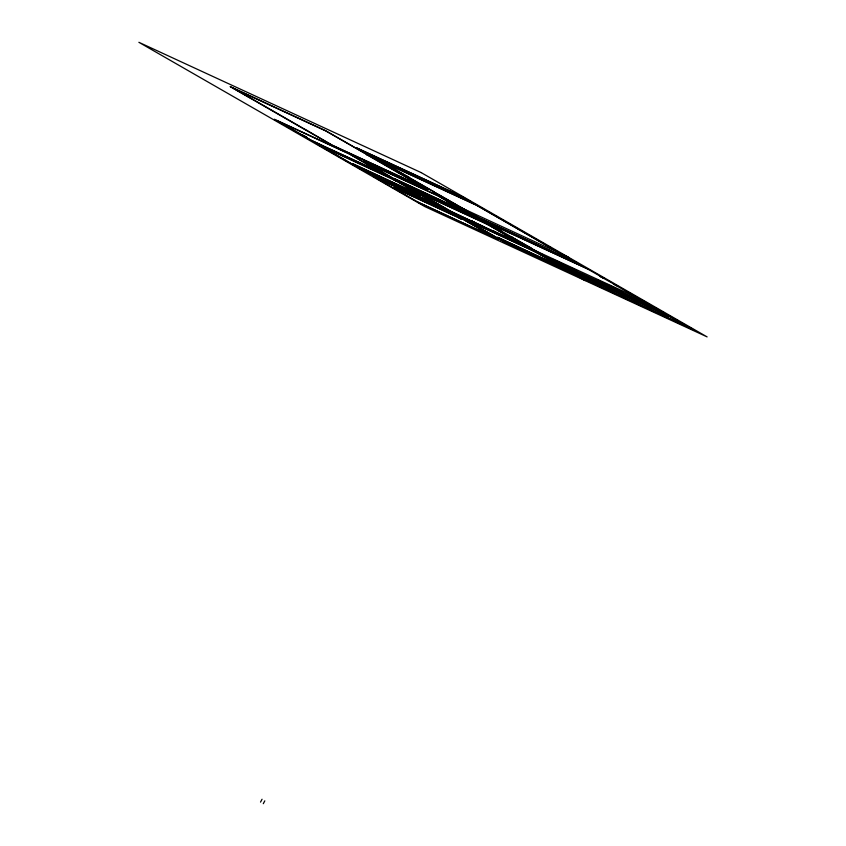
<?xml version="1.0" encoding="UTF-8"?>
<svg xmlns="http://www.w3.org/2000/svg" width="846" height="846" viewBox="0 0 846 846"><rect width="100%" height="100%" fill="white"/><g stroke="black" fill="none" stroke-linecap="round" stroke-linejoin="round"><path stroke-width="1.27" d="M260.515 802.114L262.049 799.248M263.286 803.7L264.819 800.845M391.423 178.252L441.379 206.625L374.757 176.01M316.118 143.492L391.444 178.284M385.797 174.836L322.294 145.649M433.057 191.46L434.188 191.957L376.174 158.773L475.949 204.838L550.27 247.508M414.519 190.54L488.692 224.761L526.053 246.186M402.855 189.758L451.204 212.409L498.019 239.323L417.617 202.025M451.098 206.826L404.864 185.137L363.135 161.131L437.276 195.352L479.65 219.653L470.133 215.318L472.015 216.449M471.994 216.47L449.237 205.673L451.13 206.805M481.141 219.6L588.182 269.187M463.122 218.289L539.864 253.895M550.249 247.529L549.139 247.043L559.671 253.091M526.064 246.218L483.415 226.665M663.782 312.703L662.651 312.206M306.559 137.232L302.815 135.212L306.622 137.242M419.764 195.003L352.814 163.817L418.58 194.242M529.733 248.1L634.479 296.428L686.233 326.207M247.867 96.55L250.099 97.745M410.236 179.585L408.047 178.421M497.173 237.874L517.53 248.301L577.384 275.606L538.511 253.271L465.395 219.526L497.162 237.885M555.431 260.896L553.326 259.764M639.597 300.076L641.828 301.271M673.099 318.371L675.33 319.566M366.635 154.596L368.676 155.558L325.996 131.035L232.523 87.889L247.846 96.571M408.893 177.258L378.426 160L476.869 205.441L576.454 262.651L478.011 217.211L406.884 176.349L408.935 177.29M466.981 213.668L477.377 218.448L438.492 196.113L365.387 162.358L404.261 184.703L469.742 215.244L466.939 213.636M428.161 200.322L439.106 205.398L395.167 180.156L393.707 179.479L396.986 181.351L318.403 144.719L362.331 169.961L374.588 175.757M471.571 220.88L483.299 226.432M492.457 230.524L523.78 244.98L489.908 225.522L416.803 191.778L450.675 211.236L474.331 222.466L471.645 220.933M575.164 273.29L576.211 273.903L573.038 272.327L587.97 280.904M304.782 129.258L307.003 130.443M675.288 319.545L693.657 329.845L589.599 281.866L570.786 271.143L571.896 271.587M574.984 273.258L547.14 257.396L548.367 258.136M461.937 207.979L479.629 218.173L578.727 263.889L560.38 253.419M468.568 200.428L365.165 152.692L358.355 148.79L461.768 196.526L470.778 201.581L367.005 153.761L356.081 147.585L463.122 197.15M410.247 179.564L425.58 188.246L332.097 145.1L307.013 130.453M568.734 257.385L446.804 201.105L585.189 280.618M601.76 277.15L599.856 276.24L618.056 286.35M602.902 277.879L604.044 278.376L586.828 268.563L483.415 220.838L501.699 231.106M512.147 237.261L511.037 236.774L574.899 273.142L573.874 272.571M631.634 294.313L629.625 293.361L647.93 303.524M632.776 295.043L633.908 295.54L613.403 284.076M375.032 177.406L404.737 190.91L402.886 189.8M542.022 254.424L540.911 253.937L560.655 265.126M555.515 260.906L577.152 270.889L551.814 258.865L553.252 259.722M639.576 300.097L638.73 299.674L664.269 314.405M558.106 263.741L561.448 265.433M661.509 311.476L659.753 310.63L677.805 320.687M691.383 328.639L581.858 278.006L529.786 248.153M304.74 129.258L250.109 97.766M458.014 217.168L394.342 187.823L461.345 219.029L457.538 216.988L459.568 217.961M419.447 194.866L417.438 193.628M416.623 193.226L416.031 192.962L417.839 194.051M459.547 217.951L460.964 218.744M418.569 194.242L419.531 194.802M395.516 186.543L372.79 176.18L418.971 202.659L495.745 238.086L451.806 212.843L395.706 186.818M641.839 301.282L667.631 316.097L664.29 314.416M462.646 208.306L433.078 191.513M407.984 178.379L366.625 154.607M578.738 276.24L579.669 276.843L505.496 242.622L463.143 218.342M531.574 248.269L481.205 219.685M322.167 145.417L310.44 139.865L276.557 120.396L349.673 154.141L383.545 173.61L311.804 140.69L274.315 119.223L348.446 153.39L385.818 174.815M492.531 230.577L495.217 232.111L451.436 211.764L414.593 190.625M428.161 200.354L430.942 201.951L363.251 170.564L316.129 143.513M643.277 301.239L663.782 312.682M230.271 86.662L332.7 145.544L427.854 189.483L325.403 130.601L230.313 86.673M393.929 178.464L460.901 209.671L393.929 178.464M509.99 237.451L513.734 239.481L509.99 237.451M497.607 237.314L564.568 268.52L497.607 237.314M552.776 260.187L560.665 264.682L645.16 303.651L637.218 299.146L552.84 260.208M571.367 270.847L579.256 275.352L663.761 314.31L655.809 309.816L571.367 270.847M600.702 281.792L622.349 291.754L597.012 279.73L600.628 281.76M421.118 172.573L138.881 42.3L424.882 206.625L707.119 336.898L421.118 172.573"/></g></svg>
